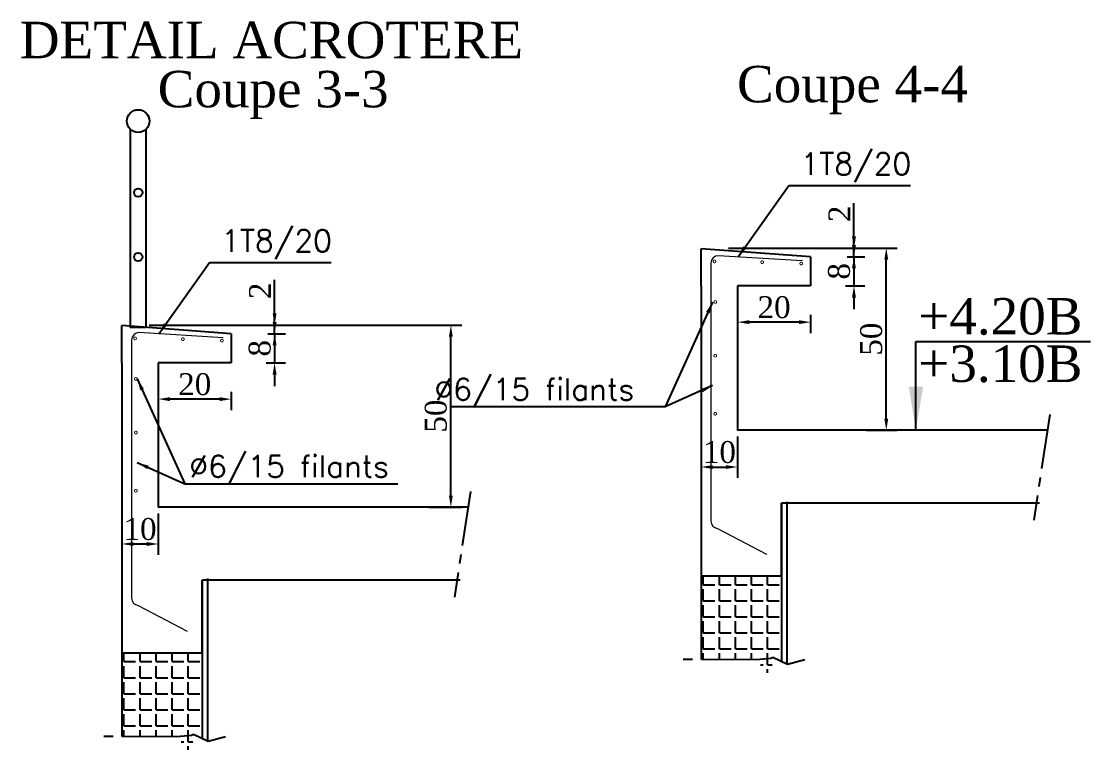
# Model space of a CAD drawing. Header units: millimetres. Extents: x -12479 to 5276, y -30 to 40263.
# Drawn here: x -6805.3 to -6512.1, y 32417.6 to 32618.5 of the extents above; entities that cross this region are included whole.
import ezdxf
from ezdxf.enums import TextEntityAlignment as Align

# ---------------------------------------------------------------- set-up
doc = ezdxf.new("R2010")
doc.units = ezdxf.units.MM
doc.linetypes.add('AXES2', pattern=[1.125, 0.75, -0.125, 0.125, -0.125])
doc.layers.add('ARMATURE', color=6, linetype='Continuous', lineweight=50)
for name, color, linetype in [('AXES', 1, 'AXES2'), ('COFFRAGE', 2, 'Continuous'), ('COTATION', 1, 'Continuous'), ('HACHURE', 1, 'Continuous'), ('TITRE', 3, 'Continuous')]:
    doc.layers.add(name, color=color, linetype=linetype)
doc.styles.add('ROMANTICSABA', font='romantic.ttf')
doc.styles.add('STANDSABA', font='romans.shx')
doc.dimstyles.new('COUPE', dxfattribs={"dimtxt": 13, "dimasz": 12, "dimexe": 5, "dimexo": 10, "dimgap": 1, "dimtad": 1, "dimdec": 1, "dimlfac": 0.4, "dimdsep": 46, "dimtxsty": 'STANDSABA', "dimcen": 2.5, "dimdle": 5, "dimclrd": 1, "dimclre": 1, "dimclrt": 3, "dimadec": 0, "dimazin": 0, "dimtfac": 1, "dimtdec": 1, "dimtmove": 0, "dimatfit": 3, "dimfxl": 0, "dimtvp": 1, "dimtolj": 1, "dimtzin": 0, "dimarcsym": 0})
doc.dimstyles.new('coupe présentation', dxfattribs={"dimtxt": 6, "dimasz": 3.2, "dimexe": 3, "dimexo": 10, "dimgap": 1, "dimtad": 1, "dimdec": 1, "dimrnd": 0.5, "dimdsep": 46, "dimtxsty": 'ROMANTICSABA', "dimcen": 2.5, "dimdle": 5, "dimclrd": 1, "dimclre": 1, "dimclrt": 3, "dimadec": 0, "dimazin": 0, "dimtfac": 1, "dimtdec": 1, "dimtmove": 0, "dimatfit": 3, "dimfxl": 0, "dimtvp": 1, "dimtolj": 1, "dimtzin": 0, "dimarcsym": 0})

# ---------------------------------------------------------------- blocks, each defined once
blk = doc.blocks.new('*D132')
at = {"layer": 'COTATION', "color": 1, "lineweight": -2}
for p, q in [((-6754.92, 32535.19), (-6684.53, 32535.19)), ((-6687.53, 32488.41), (-6687.53, 32531.99)), ((-6693.55, 32485.21), (-6684.53, 32485.21))]:
    blk.add_line(p, q, dxfattribs=at)
at = {"layer": 'COTATION', "color": 1}
for points in [[(-6688.06, 32531.99), (-6687, 32531.99), (-6687.53, 32535.19)], [(-6688.06, 32488.41), (-6687, 32488.41), (-6687.53, 32485.21)]]:
    blk.add_solid(points, dxfattribs=at)
at = {"layer": 'Defpoints', "color": 0}
for p in [(-6764.92, 32535.19), (-6687.53, 32535.19), (-6703.55, 32485.21)]:
    blk.add_point(p, dxfattribs=at)
at = {"layer": 'COTATION', "color": 3, "insert": (-6691.64, 32510.2), "char_height": 6, "attachment_point": 5, "rotation": 90, "style": 'ROMANTICSABA'}
blk.add_mtext('\\A1;50', dxfattribs=at)
blk = doc.blocks.new('*D133')
at = {"layer": 'COTATION', "color": 1, "lineweight": -2}
for p, q in [((-6777.77, 32482.59), (-6777.77, 32472.12)), ((-6767.77, 32483.46), (-6767.77, 32472.12)), ((-6774.57, 32475.12), (-6770.97, 32475.12))]:
    blk.add_line(p, q, dxfattribs=at)
at = {"layer": 'COTATION', "color": 1}
for points in [[(-6774.57, 32475.65), (-6774.57, 32474.58), (-6777.77, 32475.12)], [(-6770.97, 32475.65), (-6770.97, 32474.58), (-6767.77, 32475.12)]]:
    blk.add_solid(points, dxfattribs=at)
at = {"layer": 'Defpoints', "color": 0}
for p in [(-6777.77, 32492.59), (-6767.77, 32493.46), (-6767.77, 32475.12)]:
    blk.add_point(p, dxfattribs=at)
at = {"layer": 'COTATION', "color": 3, "insert": (-6772.77, 32479.18), "char_height": 6, "attachment_point": 5, "style": 'ROMANTICSABA'}
blk.add_mtext('\\A1;10', dxfattribs=at)
blk = doc.blocks.new('*D134')
at = {"layer": 'COTATION', "color": 1, "lineweight": -2}
for p, q in [((-6735.87, 32538.39), (-6735.87, 32547.54)), ((-6770.27, 32535.19), (-6732.87, 32535.19)), ((-6735.87, 32532.81), (-6735.87, 32535.19)), ((-6737.77, 32532.81), (-6732.87, 32532.81)), ((-6735.87, 32529.61), (-6735.87, 32526.41))]:
    blk.add_line(p, q, dxfattribs=at)
at = {"layer": 'COTATION', "color": 1}
for points in [[(-6736.4, 32538.39), (-6735.33, 32538.39), (-6735.87, 32535.19)], [(-6736.4, 32529.61), (-6735.33, 32529.61), (-6735.87, 32532.81)]]:
    blk.add_solid(points, dxfattribs=at)
at = {"layer": 'Defpoints', "color": 0}
for p in [(-6780.27, 32535.19), (-6735.87, 32535.19), (-6747.77, 32532.81)]:
    blk.add_point(p, dxfattribs=at)
at = {"layer": 'COTATION', "color": 3, "insert": (-6739.87, 32544.56), "char_height": 6, "attachment_point": 5, "rotation": 90, "style": 'ROMANTICSABA'}
blk.add_mtext('\\A1;2', dxfattribs=at)
blk = doc.blocks.new('*D135')
at = {"layer": 'COTATION', "color": 1, "lineweight": -2}
for p, q in [((-6767.77, 32516.45), (-6767.77, 32511.86)), ((-6747.77, 32516.85), (-6747.77, 32511.86)), ((-6750.97, 32514.86), (-6764.57, 32514.86))]:
    blk.add_line(p, q, dxfattribs=at)
at = {"layer": 'COTATION', "color": 1}
for points in [[(-6764.57, 32515.39), (-6764.57, 32514.32), (-6767.77, 32514.86)], [(-6750.97, 32515.39), (-6750.97, 32514.32), (-6747.77, 32514.86)]]:
    blk.add_solid(points, dxfattribs=at)
at = {"layer": 'Defpoints', "color": 0}
for p in [(-6767.77, 32526.45), (-6747.77, 32526.85), (-6767.77, 32514.86)]:
    blk.add_point(p, dxfattribs=at)
at = {"layer": 'COTATION', "color": 3, "insert": (-6757.77, 32518.92), "char_height": 6, "attachment_point": 5, "style": 'ROMANTICSABA'}
blk.add_mtext('\\A1;20', dxfattribs=at)
blk = doc.blocks.new('*D136')
at = {"layer": 'COTATION', "color": 1, "lineweight": -2}
for p, q in [((-6735.87, 32536.01), (-6735.87, 32539.21)), ((-6737.77, 32532.81), (-6732.87, 32532.81)), ((-6735.87, 32532.81), (-6735.87, 32524.81)), ((-6738.17, 32524.81), (-6732.87, 32524.81)), ((-6735.87, 32521.61), (-6735.87, 32518.41))]:
    blk.add_line(p, q, dxfattribs=at)
at = {"layer": 'COTATION', "color": 1}
for points in [[(-6736.4, 32536.01), (-6735.33, 32536.01), (-6735.87, 32532.81)], [(-6736.4, 32521.61), (-6735.33, 32521.61), (-6735.87, 32524.81)]]:
    blk.add_solid(points, dxfattribs=at)
at = {"layer": 'Defpoints', "color": 0}
for p in [(-6747.77, 32532.81), (-6748.17, 32524.81), (-6735.87, 32524.81)]:
    blk.add_point(p, dxfattribs=at)
at = {"layer": 'COTATION', "color": 3, "insert": (-6739.93, 32528.81), "char_height": 6, "attachment_point": 5, "rotation": 90, "style": 'ROMANTICSABA'}
blk.add_mtext('\\A1;8', dxfattribs=at)
blk = doc.blocks.new('*D137')
at = {"layer": 'COTATION', "color": 1, "lineweight": -2}
for p, q in [((-6596.04, 32556.3), (-6565.12, 32556.3)), ((-6568.12, 32509.52), (-6568.12, 32553.1)), ((-6573.68, 32506.32), (-6565.12, 32506.32))]:
    blk.add_line(p, q, dxfattribs=at)
at = {"layer": 'COTATION', "color": 1}
for points in [[(-6568.66, 32553.1), (-6567.59, 32553.1), (-6568.12, 32556.3)], [(-6568.66, 32509.52), (-6567.59, 32509.52), (-6568.12, 32506.32)]]:
    blk.add_solid(points, dxfattribs=at)
at = {"layer": 'Defpoints', "color": 0}
for p in [(-6606.04, 32556.3), (-6568.12, 32556.3), (-6583.68, 32506.32)]:
    blk.add_point(p, dxfattribs=at)
at = {"layer": 'COTATION', "color": 3, "insert": (-6572.24, 32531.31), "char_height": 6, "attachment_point": 5, "rotation": 90, "style": 'ROMANTICSABA'}
blk.add_mtext('\\A1;50', dxfattribs=at)
blk = doc.blocks.new('*D138')
at = {"layer": 'COTATION', "color": 1, "lineweight": -2}
for p, q in [((-6608.89, 32504.58), (-6608.89, 32493.23)), ((-6618.89, 32503.7), (-6618.89, 32493.23)), ((-6615.69, 32496.23), (-6612.09, 32496.23))]:
    blk.add_line(p, q, dxfattribs=at)
at = {"layer": 'COTATION', "color": 1}
for points in [[(-6615.69, 32496.76), (-6615.69, 32495.7), (-6618.89, 32496.23)], [(-6612.09, 32496.76), (-6612.09, 32495.7), (-6608.89, 32496.23)]]:
    blk.add_solid(points, dxfattribs=at)
at = {"layer": 'Defpoints', "color": 0}
for p in [(-6618.89, 32513.7), (-6608.89, 32514.58), (-6608.89, 32496.23)]:
    blk.add_point(p, dxfattribs=at)
at = {"layer": 'COTATION', "color": 3, "insert": (-6613.89, 32500.3), "char_height": 6, "attachment_point": 5, "style": 'ROMANTICSABA'}
blk.add_mtext('\\A1;10', dxfattribs=at)
blk = doc.blocks.new('*D139')
at = {"layer": 'COTATION', "color": 1, "lineweight": -2}
for p, q in [((-6576.98, 32559.5), (-6576.98, 32568.65)), ((-6611.39, 32556.3), (-6573.98, 32556.3)), ((-6576.98, 32553.92), (-6576.98, 32556.3)), ((-6578.89, 32553.92), (-6573.98, 32553.92)), ((-6576.98, 32550.72), (-6576.98, 32547.52))]:
    blk.add_line(p, q, dxfattribs=at)
at = {"layer": 'COTATION', "color": 1}
for points in [[(-6577.52, 32559.5), (-6576.45, 32559.5), (-6576.98, 32556.3)], [(-6577.52, 32550.72), (-6576.45, 32550.72), (-6576.98, 32553.92)]]:
    blk.add_solid(points, dxfattribs=at)
at = {"layer": 'Defpoints', "color": 0}
for p in [(-6621.39, 32556.3), (-6576.98, 32556.3), (-6588.89, 32553.92)]:
    blk.add_point(p, dxfattribs=at)
at = {"layer": 'COTATION', "color": 3, "insert": (-6580.98, 32565.68), "char_height": 6, "attachment_point": 5, "rotation": 90, "style": 'ROMANTICSABA'}
blk.add_mtext('\\A1;2', dxfattribs=at)
blk = doc.blocks.new('*D140')
at = {"layer": 'COTATION', "color": 1, "lineweight": -2}
for p, q in [((-6608.89, 32537.57), (-6608.89, 32532.97)), ((-6588.89, 32537.97), (-6588.89, 32532.97)), ((-6592.09, 32535.97), (-6605.69, 32535.97))]:
    blk.add_line(p, q, dxfattribs=at)
at = {"layer": 'COTATION', "color": 1}
for points in [[(-6605.69, 32536.51), (-6605.69, 32535.44), (-6608.89, 32535.97)], [(-6592.09, 32536.51), (-6592.09, 32535.44), (-6588.89, 32535.97)]]:
    blk.add_solid(points, dxfattribs=at)
at = {"layer": 'Defpoints', "color": 0}
for p in [(-6608.89, 32547.57), (-6588.89, 32547.97), (-6608.89, 32535.97)]:
    blk.add_point(p, dxfattribs=at)
at = {"layer": 'COTATION', "color": 3, "insert": (-6598.89, 32540.04), "char_height": 6, "attachment_point": 5, "style": 'ROMANTICSABA'}
blk.add_mtext('\\A1;20', dxfattribs=at)
blk = doc.blocks.new('*D141')
at = {"layer": 'COTATION', "color": 1, "lineweight": -2}
for p, q in [((-6576.98, 32557.12), (-6576.98, 32560.32)), ((-6578.89, 32553.92), (-6573.98, 32553.92)), ((-6576.98, 32553.92), (-6576.98, 32545.92)), ((-6579.29, 32545.92), (-6573.98, 32545.92)), ((-6576.98, 32542.72), (-6576.98, 32539.52))]:
    blk.add_line(p, q, dxfattribs=at)
at = {"layer": 'COTATION', "color": 1}
for points in [[(-6577.52, 32557.12), (-6576.45, 32557.12), (-6576.98, 32553.92)], [(-6577.52, 32542.72), (-6576.45, 32542.72), (-6576.98, 32545.92)]]:
    blk.add_solid(points, dxfattribs=at)
at = {"layer": 'Defpoints', "color": 0}
for p in [(-6588.89, 32553.92), (-6589.29, 32545.92), (-6576.98, 32545.92)]:
    blk.add_point(p, dxfattribs=at)
at = {"layer": 'COTATION', "color": 3, "insert": (-6581.05, 32549.92), "char_height": 6, "attachment_point": 5, "rotation": 90, "style": 'ROMANTICSABA'}
blk.add_mtext('\\A1;8', dxfattribs=at)

msp = doc.modelspace()

# ---------------------------------------------------------------- hatches: boundary and pattern name
at = {"layer": 'HACHURE'}
h = msp.add_hatch(dxfattribs=at)
h.set_pattern_fill('ANGLE', color=256, scale=16, style=0)
h.set_pattern_definition([(0, (-1589.099, 35548.3536), (0, 4.4), [3.2, -1.2]), (90, (-1589.099, 35548.3536), (-4.4, 3e-16), [3.2, -1.2])])
h.paths.add_polyline_path([(-6596.89, 32466.32), (-6618.89, 32466.32), (-6618.89, 32443.42), (-6603.8, 32443.33), (-6599.81, 32438.72), (-6599.2, 32443.94), (-6596.89, 32442.87)])
h = msp.add_hatch(dxfattribs=at)
h.set_pattern_fill('ANGLE', color=256, scale=16, style=0)
h.set_pattern_definition([(0, (-1747.982, 35527.2396), (0, 4.4), [3.2, -1.2]), (90, (-1747.982, 35527.2396), (-4.4, 3e-16), [3.2, -1.2])])
h.paths.add_polyline_path([(-6755.77, 32445.21), (-6777.77, 32445.21), (-6777.77, 32422.31), (-6762.68, 32422.21), (-6758.69, 32417.61), (-6758.08, 32422.83), (-6755.77, 32421.76)])

# ---------------------------------------------------------------- linework, layer by layer
at = {"layer": 'ARMATURE', "lineweight": 0}
for points in [[(-6591.08, 32552.75), (-6614.22, 32554.21, 0.414211), (-6616.22, 32552.21), (-6616.22, 32481.38, 0.386685), (-6614.41, 32479.39), (-6600.99, 32472.29)], [(-6749.97, 32531.64), (-6773.1, 32533.1, 0.414211), (-6775.1, 32531.1), (-6775.1, 32460.27, 0.386685), (-6773.29, 32458.27), (-6759.87, 32451.17)]]:
    msp.add_lwpolyline(points, format="xyb", dxfattribs=at)
at = {"layer": 'ARMATURE', "lineweight": 0, "const_width": 0.25}
for points in [[(-6614.87, 32552.64, -1), (-6615.62, 32552.64, -1)], [(-6601.77, 32552.42, -1), (-6602.52, 32552.42, -1)], [(-6591.07, 32552.04, -1), (-6591.82, 32552.04, -1)], [(-6614.65, 32541.5, -1), (-6615.4, 32541.5, -1)], [(-6773.76, 32531.52, -1), (-6774.51, 32531.52, -1)], [(-6760.65, 32531.3, -1), (-6761.4, 32531.3, -1)], [(-6749.96, 32530.92, -1), (-6750.71, 32530.92, -1)], [(-6614.65, 32526.78, -1), (-6615.4, 32526.78, -1)], [(-6773.53, 32520.39, -1), (-6774.28, 32520.39, -1)], [(-6614.65, 32510.85, -1), (-6615.4, 32510.85, -1)], [(-6773.53, 32505.67, -1), (-6774.28, 32505.67, -1)], [(-6773.53, 32489.74, -1), (-6774.28, 32489.74, -1)]]:
    msp.add_lwpolyline(points, format="xyb", close=True, dxfattribs=at)
at = {"layer": 'AXES', "ltscale": 20}
for p, q in [((-6523.23, 32510.67), (-6527.69, 32481.65)), ((-6682.11, 32489.56), (-6686.57, 32460.54)), ((-6603.8, 32443.33), (-6624.92, 32443.46)), ((-6599.81, 32443.72), (-6603.8, 32443.33)), ((-6599.2, 32443.94), (-6599.81, 32443.72)), ((-6595.21, 32442.1), (-6599.2, 32443.94)), ((-6590.44, 32443.33), (-6595.21, 32442.1)), ((-6762.68, 32422.21), (-6783.8, 32422.35)), ((-6758.69, 32422.61), (-6762.68, 32422.21)), ((-6758.08, 32422.83), (-6758.69, 32422.61)), ((-6754.09, 32420.98), (-6758.08, 32422.83)), ((-6749.33, 32422.21), (-6754.09, 32420.98))]:
    msp.add_line(p, q, dxfattribs=at)
at = {"layer": 'COFFRAGE'}
for p, q in [((-6618.89, 32545.92), (-6618.89, 32556.12)), ((-6588.89, 32553.92), (-6618.89, 32556.12)), ((-6588.89, 32553.92), (-6588.89, 32545.92)), ((-6618.89, 32545.92), (-6618.89, 32443.41)), ((-6618.89, 32545.92), (-6618.89, 32466.32)), ((-6608.89, 32545.92), (-6608.89, 32506.32)), ((-6588.89, 32545.92), (-6608.89, 32545.92)), ((-6777.77, 32524.81), (-6777.77, 32535.01)), ((-6747.77, 32532.81), (-6777.77, 32535.01)), ((-6747.77, 32532.81), (-6747.77, 32524.81)), ((-6777.77, 32524.81), (-6777.77, 32422.3)), ((-6777.77, 32524.81), (-6777.77, 32445.21)), ((-6767.77, 32524.81), (-6767.77, 32485.21)), ((-6747.77, 32524.81), (-6767.77, 32524.81)), ((-6524.1, 32506.32), (-6608.89, 32506.32)), ((-6595.39, 32486.72), (-6595.39, 32442.18)), ((-6682.99, 32485.21), (-6767.77, 32485.21)), ((-6526.1, 32486.32), (-6596.89, 32486.32)), ((-6596.89, 32486.32), (-6596.89, 32442.87)), ((-6596.89, 32466.32), (-6596.89, 32486.32)), ((-6596.89, 32466.32), (-6618.89, 32466.32)), ((-6684.99, 32465.21), (-6755.77, 32465.21)), ((-6755.77, 32465.21), (-6755.77, 32421.76)), ((-6755.77, 32445.21), (-6755.77, 32465.21)), ((-6754.27, 32465.61), (-6754.27, 32421.07)), ((-6755.77, 32445.21), (-6777.77, 32445.21))]:
    msp.add_line(p, q, dxfattribs=at)
at = {"layer": 'COFFRAGE', "color": 1}
msp.add_lwpolyline([(-6771.21, 32588.84), (-6771.21, 32534.52), (-6775.36, 32534.52), (-6775.36, 32588.84)], dxfattribs=at)
msp.add_circle((-6773.28, 32591.14), 3.1, dxfattribs=at)
at = {"layer": 'COFFRAGE', "color": 1, "linetype": 'ByBlock'}
for centre in [(-6773.28, 32571.52), (-6773.28, 32553.85)]:
    msp.add_circle(centre, 1.14, dxfattribs=at)

# ---------------------------------------------------------------- texts
at = {"layer": 'COTATION', "color": 3, "style": 'STANDSABA'}
for s, p in [('1T8/20', (-6591.63, 32579.4)), ('1T8/20', (-6750.51, 32558.29)), ('%%c6/15 filants', (-6692.02, 32517.53)), ('%%c6/15 filants', (-6759.25, 32496.41))]:
    msp.add_text(s, height=6, dxfattribs=at).set_placement(p, align=Align.MIDDLE_LEFT)
at = {"layer": 'TITRE', "style": 'ROMANTICSABA'}
for s, p in [('DETAIL ACROTERE', (-6805.75, 32608.37)), ('Coupe 3-3', (-6767.93, 32594.91)), ('Coupe 4-4', (-6609.05, 32596.28))]:
    msp.add_text(s, height=10, dxfattribs=at).set_placement(p)
for s, p in [('+4.20B', (-6536.82, 32532.59)), ('+3.10B', (-6536.82, 32519.58))]:
    msp.add_text(s, height=10, dxfattribs=at).set_placement(p, align=Align.CENTER)

# ---------------------------------------------------------------- dimensions: what is measured, and where the dimension line sits
at = {"layer": 'COTATION'}
for base, p1, p2, picture, middle in [((-6576.98, 32556.3), (-6588.89, 32553.92), (-6621.39, 32556.3), '*D139', (-6580.98, 32565.68)), ((-6735.87, 32535.19), (-6747.77, 32532.81), (-6780.27, 32535.19), '*D134', (-6739.87, 32544.56))]:
    dim = msp.add_linear_dim(base=base, p1=p1, p2=p2, angle=90, text='2', dimstyle='coupe présentation', dxfattribs=at)
    dim.commit()
    dim.dimension.update_dxf_attribs({"geometry": picture, "text_midpoint": middle})
for base, p1, p2, angle, picture, middle in [((-6576.98, 32545.92), (-6588.89, 32553.92), (-6589.29, 32545.92), 90, '*D141', (-6581.05, 32549.92)), ((-6568.12, 32556.3), (-6583.68, 32506.32), (-6606.04, 32556.3), 90, '*D137', (-6572.24, 32531.31)), ((-6608.89, 32535.97), (-6588.89, 32547.97), (-6608.89, 32547.57), 180, '*D140', (-6598.89, 32540.04)), ((-6735.87, 32524.81), (-6747.77, 32532.81), (-6748.17, 32524.81), 90, '*D136', (-6739.93, 32528.81)), ((-6687.53, 32535.19), (-6703.55, 32485.21), (-6764.92, 32535.19), 90, '*D132', (-6691.64, 32510.2)), ((-6767.77, 32514.86), (-6747.77, 32526.85), (-6767.77, 32526.45), 180, '*D135', (-6757.77, 32518.92)), ((-6608.89, 32496.23), (-6618.89, 32513.7), (-6608.89, 32514.58), 180, '*D138', (-6613.89, 32500.3)), ((-6767.77, 32475.12), (-6777.77, 32492.59), (-6767.77, 32493.46), 180, '*D133', (-6772.77, 32479.18))]:
    dim = msp.add_linear_dim(base=base, p1=p1, p2=p2, angle=angle, dimstyle='coupe présentation', dxfattribs=at)
    dim.commit()
    dim.dimension.update_dxf_attribs({"geometry": picture, "text_midpoint": middle})

# ---------------------------------------------------------------- leaders
for points, dimstyle in [([(-6608.77, 32553.87), (-6594.8, 32573.5), (-6561.49, 32573.5)], 'coupe présentation'), ([(-6767.65, 32532.75), (-6753.69, 32552.38), (-6720.38, 32552.38)], 'coupe présentation'), ([(-6615.74, 32541.5), (-6628.74, 32512.71)], 'coupe présentation'), ([(-6560, 32506.32), (-6560, 32530.67), (-6512.08, 32530.67)], 'COUPE'), ([(-6773.53, 32520.39), (-6760.53, 32491.6)], 'coupe présentation'), ([(-6615.74, 32518.55), (-6628.74, 32512.71), (-6687.23, 32512.71)], 'coupe présentation'), ([(-6773.53, 32497.44), (-6760.53, 32491.6), (-6702.04, 32491.6)], 'coupe présentation')]:
    msp.add_leader(points, dimstyle=dimstyle, dxfattribs=at)

doc.saveas('drawing.dxf')
